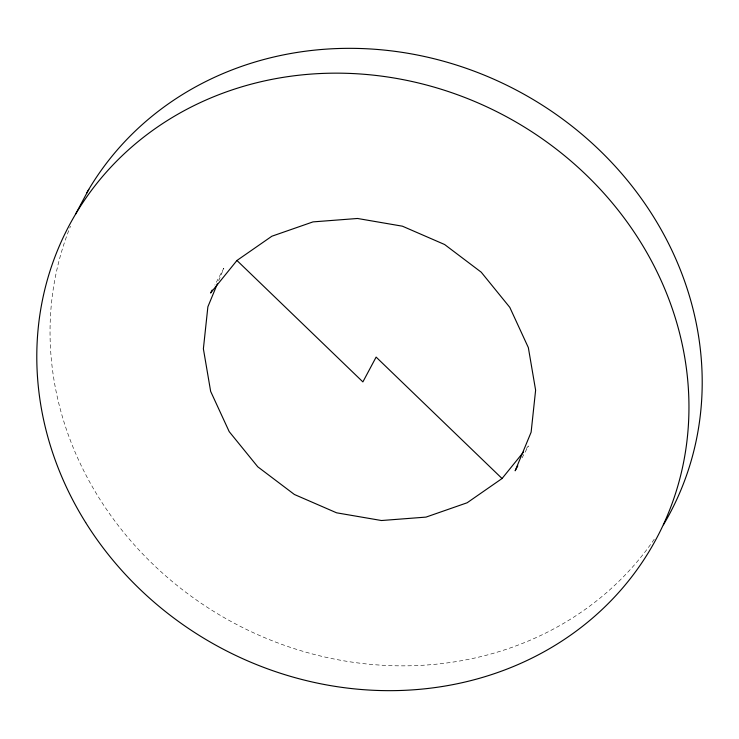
<?xml version="1.0" encoding="UTF-8"?>
<svg xmlns="http://www.w3.org/2000/svg" width="739" height="739" viewBox="0 0 739 739"><rect width="100%" height="100%" fill="white"/><g stroke="black" fill="none" stroke-linecap="round" stroke-linejoin="round"><path stroke-width="0.55" stroke-dasharray="3.69 2.77" d="M218.67 280.718L223.843 268.202L214.837 285.069M522.039 457.903L528.403 445.986L525.549 449.506M654.255 539.221A332.744 301.567 28.1 0 1 233.524 622.82A332.744 301.567 28.1 0 1 70.482 226.236"/><path stroke-width="1.11" d="M217.377 283.841L207.881 306.787L203.382 348.808L210.652 391.384L229.201 431.631L257.763 466.799L294.39 494.483L336.587 512.811L381.481 520.524L426.006 517.106L467.131 502.779L502.058 478.521L523.415 452.148M75.563 214.181L88.809 189.369M212.185 290.03L210.597 293.013L236.942 260.479L271.869 236.221L312.994 221.894L357.519 218.476L402.413 226.189L444.61 244.517L481.237 272.201L509.799 307.369L528.348 347.616L535.618 390.192L531.119 432.213L515.157 470.798L517.799 465.838M502.058 478.521L376.123 357.094L362.877 381.906L236.942 260.479M86.518 193.285A332.744 301.567 28.1 0 1 528.173 96.615A332.744 301.567 28.1 0 1 663.437 524.819M85.669 522.538A332.744 301.567 28.1 0 0 650.191 549.631A332.744 301.567 28.1 0 0 352.771 73.549A332.744 301.567 28.1 0 0 85.669 522.538"/></g></svg>
